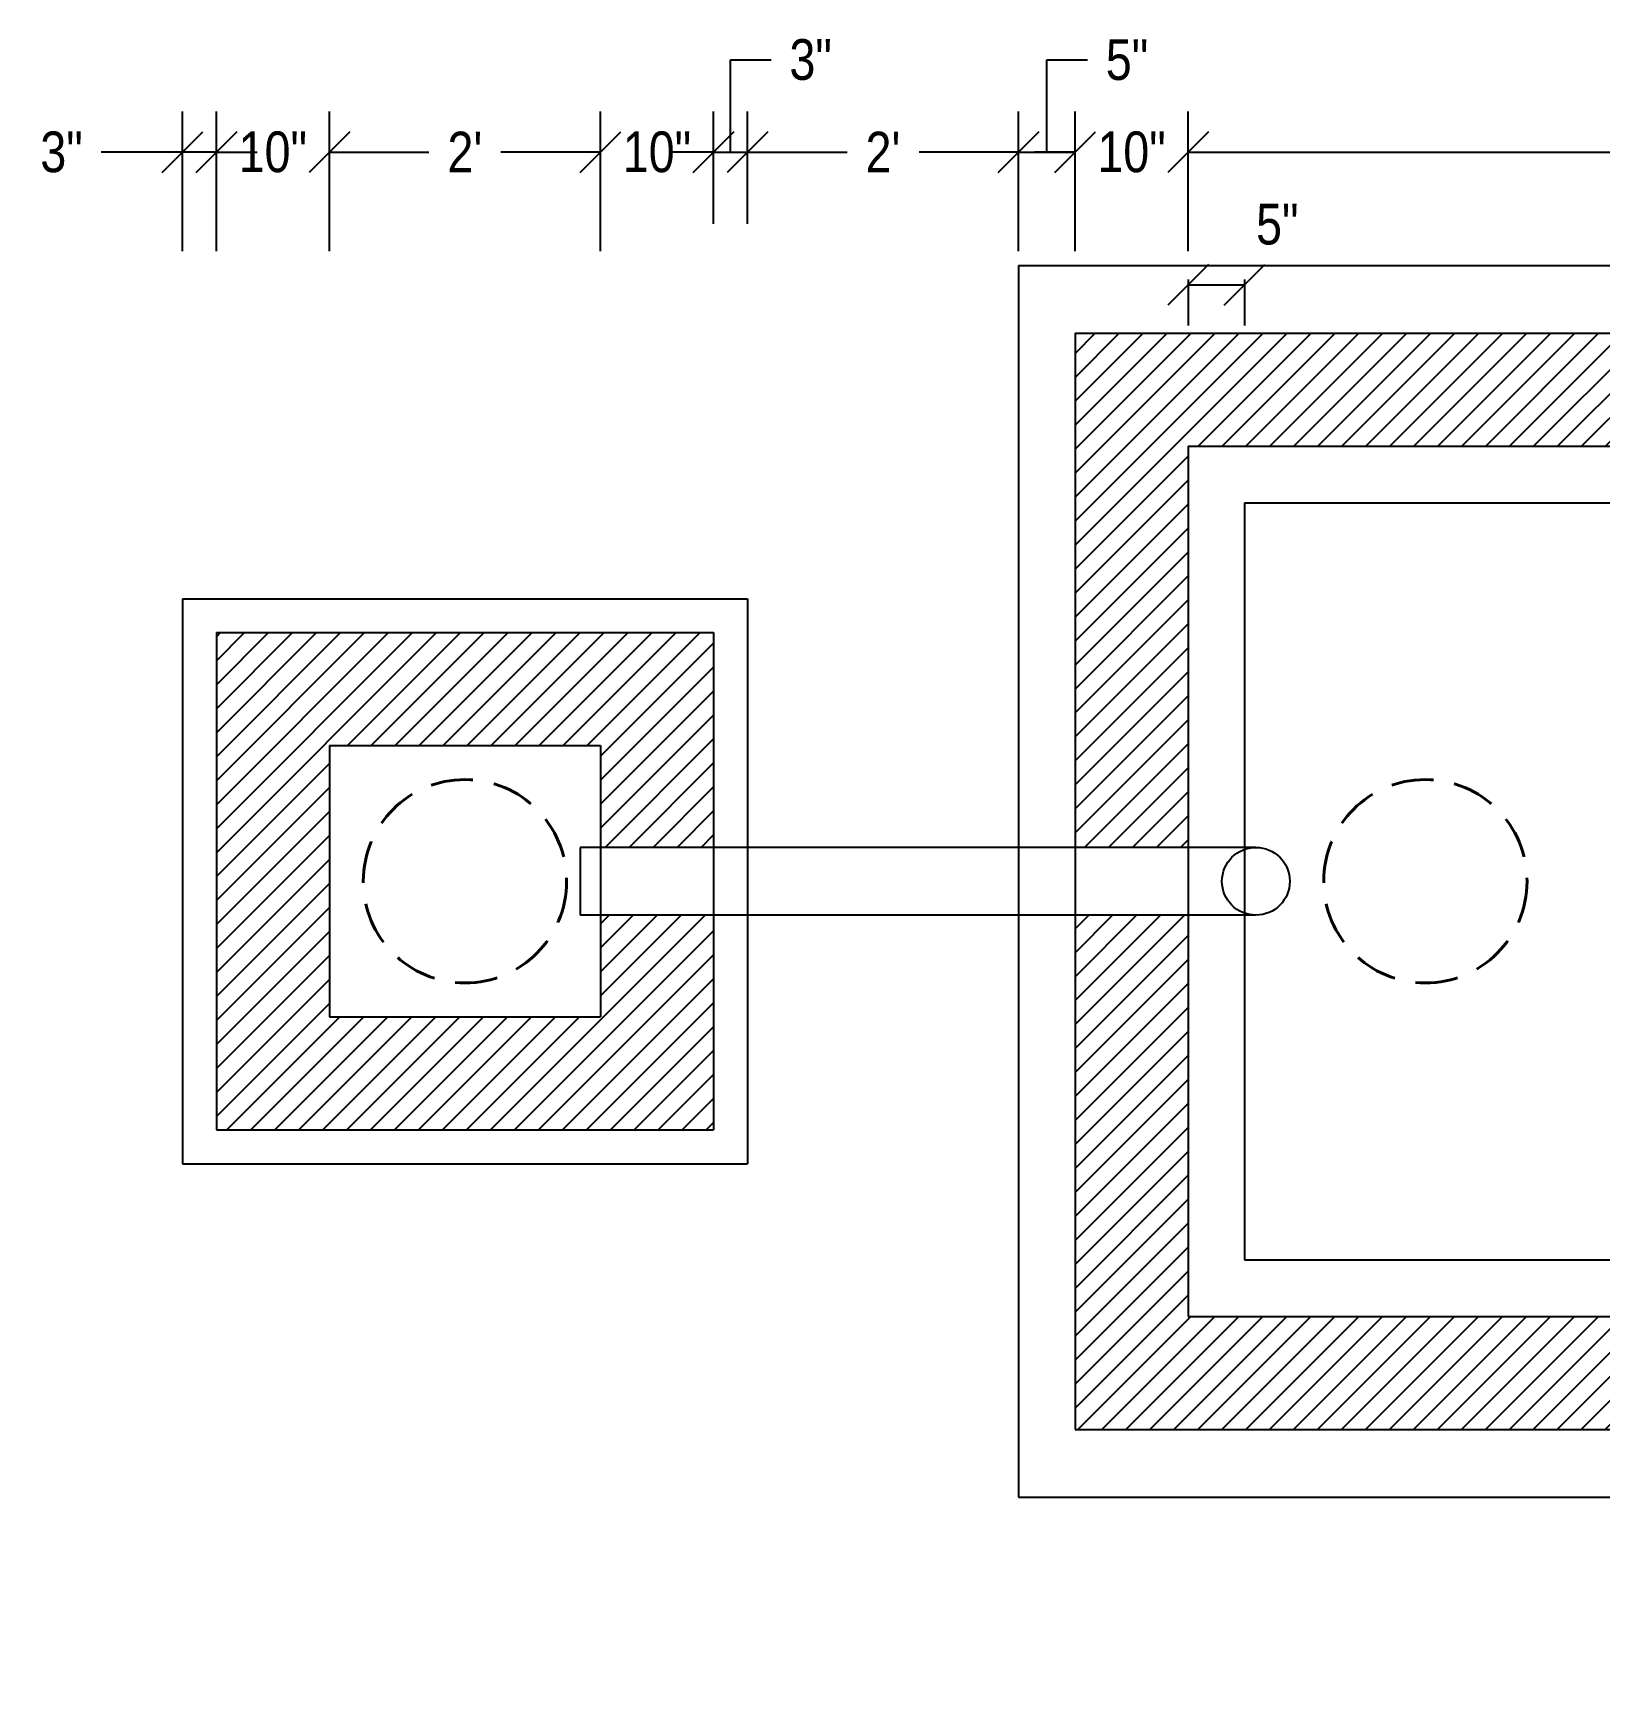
# Model space of a CAD drawing. Header units: inches. Extents: x 2738 to 3098, y 1543 to 1887.
# Drawn here: x 2738.2 to 2876.8, y 1740.9 to 1887.2 of the extents above; entities that cross this region are included whole.
import ezdxf

# ---------------------------------------------------------------- set-up
doc = ezdxf.new("R2010")
doc.units = ezdxf.units.IN
doc.header["$LTSCALE"] = 15
doc.header["$MEASUREMENT"] = 0
doc.linetypes.add('HIDDEN', pattern=[0.375, 0.25, -0.125])
doc.layers.add('Cover', color=94, linetype='HIDDEN', lineweight=40)
for name, color, linetype in [('Dim', 7, 'Continuous'), ('Ins.pit', 1, 'Continuous'), ('Pipe', 6, 'Continuous'), ('Sep. Tank', 5, 'Continuous')]:
    doc.layers.add(name, color=color, linetype=linetype)
doc.styles.add('AR_Arial Narrow', font='ARIALN.TTF')
doc.dimstyles.new('AR_1.0_', dxfattribs={"dimscale": 20, "dimtxt": 0.18, "dimasz": 0.18, "dimexe": 0.18, "dimexo": 0.0625, "dimgap": 0.09, "dimtad": 0, "dimtih": 1, "dimtoh": 1, "dimdec": 4, "dimzin": 0, "dimdsep": 46, "dimlunit": 4, "dimtxsty": 'AR_Arial Narrow', "dimblk": 'OBLIQUE', "dimcen": 0.09, "dimadec": 0, "dimazin": 0, "dimtfac": 1, "dimtdec": 4, "dimtofl": 0, "dimtmove": 0, "dimatfit": 3, "dimfxl": 1, "dimtolj": 1, "dimtzin": 0, "dimarcsym": 0})

# ---------------------------------------------------------------- blocks, each defined once
blk = doc.blocks.new('_Oblique')
at = {"color": 0, "linetype": 'ByBlock', "lineweight": -2}
blk.add_line((-0.5, -0.5), (0.5, 0.5), dxfattribs=at)
blk = doc.blocks.new('*D16')
at = {"layer": 'Defpoints', "color": 0, "transparency": 16777216}
for p in [(2754.38, 1876.63), (2751.38, 1866.61), (2754.38, 1866.61)]:
    blk.add_point(p, dxfattribs=at)
at = {"layer": 'Dim', "color": 0, "lineweight": -2, "transparency": 16777216}
for p, q in [((2751.38, 1867.86), (2751.38, 1880.23)), ((2754.38, 1867.86), (2754.38, 1880.23)), ((2751.38, 1876.63), (2744.18, 1876.63)), ((2754.38, 1876.63), (2757.98, 1876.63))]:
    blk.add_line(p, q, dxfattribs=at)
at = {"layer": 'Dim', "color": 0, "lineweight": -2, "transparency": 16777216, "xscale": 3.6, "yscale": 3.6, "zscale": 3.6}
blk.add_blockref('_Oblique', (2751.38, 1876.63), dxfattribs=at)
at = {"layer": 'Dim', "color": 0, "lineweight": -2, "transparency": 16777216, "xscale": 3.6, "yscale": 3.6, "zscale": 3.6, "rotation": 180}
blk.add_blockref('_Oblique', (2754.38, 1876.63), dxfattribs=at)
at = {"layer": 'Dim', "color": 0, "transparency": 16777216, "insert": (2740.68, 1876.63), "char_height": 3.6, "attachment_point": 5, "style": 'AR_Arial Narrow'}
blk.add_mtext('\\A1;3"', dxfattribs=at)
blk = doc.blocks.new('*D17')
at = {"layer": 'Defpoints', "color": 0, "transparency": 16777216}
for p in [(2764.38, 1876.63), (2754.38, 1866.61), (2764.38, 1866.61)]:
    blk.add_point(p, dxfattribs=at)
at = {"layer": 'Dim', "color": 0, "lineweight": -2, "transparency": 16777216}
for p, q in [((2754.38, 1867.86), (2754.38, 1880.23)), ((2764.38, 1867.86), (2764.38, 1880.23)), ((2754.38, 1876.63), (2750.78, 1876.63)), ((2764.38, 1876.63), (2767.98, 1876.63))]:
    blk.add_line(p, q, dxfattribs=at)
at = {"layer": 'Dim', "color": 0, "lineweight": -2, "transparency": 16777216, "xscale": 3.6, "yscale": 3.6, "zscale": 3.6}
blk.add_blockref('_Oblique', (2754.38, 1876.63), dxfattribs=at)
at = {"layer": 'Dim', "color": 0, "lineweight": -2, "transparency": 16777216, "xscale": 3.6, "yscale": 3.6, "zscale": 3.6, "rotation": 180}
blk.add_blockref('_Oblique', (2764.38, 1876.63), dxfattribs=at)
at = {"layer": 'Dim', "color": 0, "transparency": 16777216, "insert": (2759.38, 1876.63), "char_height": 3.6, "attachment_point": 5, "style": 'AR_Arial Narrow'}
blk.add_mtext('\\A1;10"', dxfattribs=at)
blk = doc.blocks.new('*D18')
at = {"layer": 'Defpoints', "color": 0, "transparency": 16777216}
for p in [(2788.38, 1876.63), (2764.38, 1866.61), (2788.38, 1866.61)]:
    blk.add_point(p, dxfattribs=at)
at = {"layer": 'Dim', "color": 0, "lineweight": -2, "transparency": 16777216}
for p, q in [((2764.38, 1867.86), (2764.38, 1880.23)), ((2788.38, 1867.86), (2788.38, 1880.23)), ((2764.38, 1876.63), (2773.2, 1876.63)), ((2788.38, 1876.63), (2779.57, 1876.63))]:
    blk.add_line(p, q, dxfattribs=at)
at = {"layer": 'Dim', "color": 0, "lineweight": -2, "transparency": 16777216, "xscale": 3.6, "yscale": 3.6, "zscale": 3.6, "rotation": 180}
blk.add_blockref('_Oblique', (2764.38, 1876.63), dxfattribs=at)
at = {"layer": 'Dim', "color": 0, "lineweight": -2, "transparency": 16777216, "xscale": 3.6, "yscale": 3.6, "zscale": 3.6}
blk.add_blockref('_Oblique', (2788.38, 1876.63), dxfattribs=at)
at = {"layer": 'Dim', "color": 0, "transparency": 16777216, "insert": (2776.38, 1876.63), "char_height": 3.6, "attachment_point": 5, "style": 'AR_Arial Narrow'}
blk.add_mtext("\\A1;2'", dxfattribs=at)
blk = doc.blocks.new('*D19')
at = {"layer": 'Defpoints', "color": 0, "transparency": 16777216}
for p in [(2798.38, 1876.63), (2798.38, 1869.03), (2788.38, 1866.61)]:
    blk.add_point(p, dxfattribs=at)
at = {"layer": 'Dim', "color": 0, "lineweight": -2, "transparency": 16777216}
for p, q in [((2788.38, 1867.86), (2788.38, 1880.23)), ((2798.38, 1870.28), (2798.38, 1880.23)), ((2788.38, 1876.63), (2784.78, 1876.63)), ((2798.38, 1876.63), (2801.98, 1876.63))]:
    blk.add_line(p, q, dxfattribs=at)
at = {"layer": 'Dim', "color": 0, "lineweight": -2, "transparency": 16777216, "xscale": 3.6, "yscale": 3.6, "zscale": 3.6}
blk.add_blockref('_Oblique', (2788.38, 1876.63), dxfattribs=at)
at = {"layer": 'Dim', "color": 0, "lineweight": -2, "transparency": 16777216, "xscale": 3.6, "yscale": 3.6, "zscale": 3.6, "rotation": 180}
blk.add_blockref('_Oblique', (2798.38, 1876.63), dxfattribs=at)
at = {"layer": 'Dim', "color": 0, "transparency": 16777216, "insert": (2793.38, 1876.63), "char_height": 3.6, "attachment_point": 5, "style": 'AR_Arial Narrow'}
blk.add_mtext('\\A1;10"', dxfattribs=at)
blk = doc.blocks.new('*D20')
at = {"layer": 'Defpoints', "color": 0, "transparency": 16777216}
for p in [(2801.38, 1876.63), (2798.38, 1869.03), (2801.38, 1869.03)]:
    blk.add_point(p, dxfattribs=at)
at = {"layer": 'Dim', "color": 0, "lineweight": -2, "transparency": 16777216}
for p, q in [((2799.88, 1876.63), (2799.88, 1884.8)), ((2799.88, 1884.8), (2803.48, 1884.8)), ((2798.38, 1870.28), (2798.38, 1880.23)), ((2801.38, 1870.28), (2801.38, 1880.23)), ((2798.38, 1876.63), (2794.78, 1876.63)), ((2798.38, 1876.63), (2801.38, 1876.63)), ((2801.38, 1876.63), (2804.98, 1876.63))]:
    blk.add_line(p, q, dxfattribs=at)
at = {"layer": 'Dim', "color": 0, "lineweight": -2, "transparency": 16777216, "xscale": 3.6, "yscale": 3.6, "zscale": 3.6}
blk.add_blockref('_Oblique', (2798.38, 1876.63), dxfattribs=at)
at = {"layer": 'Dim', "color": 0, "lineweight": -2, "transparency": 16777216, "xscale": 3.6, "yscale": 3.6, "zscale": 3.6, "rotation": 180}
blk.add_blockref('_Oblique', (2801.38, 1876.63), dxfattribs=at)
at = {"layer": 'Dim', "color": 0, "transparency": 16777216, "insert": (2806.98, 1884.8), "char_height": 3.6, "attachment_point": 5, "style": 'AR_Arial Narrow'}
blk.add_mtext('\\A1;3"', dxfattribs=at)
blk = doc.blocks.new('*D21')
at = {"layer": 'Defpoints', "color": 0, "transparency": 16777216}
for p in [(2825.38, 1876.63), (2801.38, 1869.03), (2825.38, 1866.61)]:
    blk.add_point(p, dxfattribs=at)
at = {"layer": 'Dim', "color": 0, "lineweight": -2, "transparency": 16777216}
for p, q in [((2801.38, 1870.28), (2801.38, 1880.23)), ((2825.38, 1867.86), (2825.38, 1880.23)), ((2801.38, 1876.63), (2810.2, 1876.63)), ((2825.38, 1876.63), (2816.57, 1876.63))]:
    blk.add_line(p, q, dxfattribs=at)
at = {"layer": 'Dim', "color": 0, "lineweight": -2, "transparency": 16777216, "xscale": 3.6, "yscale": 3.6, "zscale": 3.6, "rotation": 180}
blk.add_blockref('_Oblique', (2801.38, 1876.63), dxfattribs=at)
at = {"layer": 'Dim', "color": 0, "lineweight": -2, "transparency": 16777216, "xscale": 3.6, "yscale": 3.6, "zscale": 3.6}
blk.add_blockref('_Oblique', (2825.38, 1876.63), dxfattribs=at)
at = {"layer": 'Dim', "color": 0, "transparency": 16777216, "insert": (2813.38, 1876.63), "char_height": 3.6, "attachment_point": 5, "style": 'AR_Arial Narrow'}
blk.add_mtext("\\A1;2'", dxfattribs=at)
blk = doc.blocks.new('*D22')
at = {"layer": 'Defpoints', "color": 0, "transparency": 16777216}
for p in [(2830.38, 1876.63), (2825.38, 1866.61), (2830.38, 1866.61)]:
    blk.add_point(p, dxfattribs=at)
at = {"layer": 'Dim', "color": 0, "lineweight": -2, "transparency": 16777216}
for p, q in [((2827.88, 1876.63), (2827.88, 1884.79)), ((2827.88, 1884.79), (2831.48, 1884.79)), ((2825.38, 1867.86), (2825.38, 1880.23)), ((2830.38, 1867.86), (2830.38, 1880.23)), ((2825.38, 1876.63), (2830.38, 1876.63))]:
    blk.add_line(p, q, dxfattribs=at)
at = {"layer": 'Dim', "color": 0, "lineweight": -2, "transparency": 16777216, "xscale": 3.6, "yscale": 3.6, "zscale": 3.6, "rotation": 180}
blk.add_blockref('_Oblique', (2825.38, 1876.63), dxfattribs=at)
at = {"layer": 'Dim', "color": 0, "lineweight": -2, "transparency": 16777216, "xscale": 3.6, "yscale": 3.6, "zscale": 3.6}
blk.add_blockref('_Oblique', (2830.38, 1876.63), dxfattribs=at)
at = {"layer": 'Dim', "color": 0, "transparency": 16777216, "insert": (2834.98, 1884.79), "char_height": 3.6, "attachment_point": 5, "style": 'AR_Arial Narrow'}
blk.add_mtext('\\A1;5"', dxfattribs=at)
blk = doc.blocks.new('*D23')
at = {"layer": 'Defpoints', "color": 0, "transparency": 16777216}
for p in [(2840.38, 1876.63), (2830.38, 1866.61), (2840.38, 1866.61)]:
    blk.add_point(p, dxfattribs=at)
at = {"layer": 'Dim', "color": 0, "lineweight": -2, "transparency": 16777216}
for p, q in [((2830.38, 1867.86), (2830.38, 1880.23)), ((2840.38, 1867.86), (2840.38, 1880.23)), ((2830.38, 1876.63), (2826.78, 1876.63)), ((2840.38, 1876.63), (2843.98, 1876.63))]:
    blk.add_line(p, q, dxfattribs=at)
at = {"layer": 'Dim', "color": 0, "lineweight": -2, "transparency": 16777216, "xscale": 3.6, "yscale": 3.6, "zscale": 3.6}
blk.add_blockref('_Oblique', (2830.38, 1876.63), dxfattribs=at)
at = {"layer": 'Dim', "color": 0, "lineweight": -2, "transparency": 16777216, "xscale": 3.6, "yscale": 3.6, "zscale": 3.6, "rotation": 180}
blk.add_blockref('_Oblique', (2840.38, 1876.63), dxfattribs=at)
at = {"layer": 'Dim', "color": 0, "transparency": 16777216, "insert": (2835.38, 1876.63), "char_height": 3.6, "attachment_point": 5, "style": 'AR_Arial Narrow'}
blk.add_mtext('\\A1;10"', dxfattribs=at)
blk = doc.blocks.new('*D24')
at = {"layer": 'Defpoints', "color": 0, "transparency": 16777216}
for p in [(2840.38, 1866.61), (2845.38, 1866.61), (2845.38, 1864.88)]:
    blk.add_point(p, dxfattribs=at)
at = {"layer": 'Dim', "color": 0, "lineweight": -2, "transparency": 16777216}
for p, q in [((2840.38, 1865.36), (2840.38, 1861.28)), ((2840.38, 1864.88), (2845.38, 1864.88)), ((2845.38, 1865.36), (2845.38, 1861.28))]:
    blk.add_line(p, q, dxfattribs=at)
at = {"layer": 'Dim', "color": 0, "lineweight": -2, "transparency": 16777216, "xscale": 3.6, "yscale": 3.6, "zscale": 3.6, "rotation": 180}
blk.add_blockref('_Oblique', (2840.38, 1864.88), dxfattribs=at)
at = {"layer": 'Dim', "color": 0, "lineweight": -2, "transparency": 16777216, "xscale": 3.6, "yscale": 3.6, "zscale": 3.6}
blk.add_blockref('_Oblique', (2845.38, 1864.88), dxfattribs=at)
at = {"layer": 'Dim', "color": 0, "transparency": 16777216, "insert": (2848.28, 1870.23), "char_height": 3.6, "attachment_point": 5, "style": 'AR_Arial Narrow'}
blk.add_mtext('\\A1;5"', dxfattribs=at)
blk = doc.blocks.new('*D25')
at = {"layer": 'Defpoints', "color": 0, "transparency": 16777216}
for p in [(2936.38, 1876.63), (2840.38, 1866.61), (2936.38, 1866.61)]:
    blk.add_point(p, dxfattribs=at)
at = {"layer": 'Dim', "color": 0, "lineweight": -2, "transparency": 16777216}
for p, q in [((2840.38, 1867.86), (2840.38, 1880.23)), ((2936.38, 1867.86), (2936.38, 1880.23)), ((2840.38, 1876.63), (2885.23, 1876.63)), ((2936.38, 1876.63), (2891.54, 1876.63))]:
    blk.add_line(p, q, dxfattribs=at)
at = {"layer": 'Dim', "color": 0, "lineweight": -2, "transparency": 16777216, "xscale": 3.6, "yscale": 3.6, "zscale": 3.6, "rotation": 180}
blk.add_blockref('_Oblique', (2840.38, 1876.63), dxfattribs=at)
at = {"layer": 'Dim', "color": 0, "lineweight": -2, "transparency": 16777216, "xscale": 3.6, "yscale": 3.6, "zscale": 3.6}
blk.add_blockref('_Oblique', (2936.38, 1876.63), dxfattribs=at)
at = {"layer": 'Dim', "color": 0, "transparency": 16777216, "insert": (2888.38, 1876.63), "char_height": 3.6, "attachment_point": 5, "style": 'AR_Arial Narrow'}
blk.add_mtext("\\A1;8'", dxfattribs=at)

msp = doc.modelspace()

# ---------------------------------------------------------------- hatches: boundary and pattern name
at = {"layer": 'Dim'}
h = msp.add_hatch(dxfattribs=at)
h.set_pattern_fill('ANSI31', color=256, scale=12)
h.paths.add_polyline_path([(2798.38335, 1834.10842), (2754.38335, 1834.10842), (2754.38335, 1790.10842), (2798.38335, 1790.10842), (2798.38335, 1809.10842), (2788.38335, 1809.10842), (2788.38335, 1800.10842), (2764.38335, 1800.10842), (2764.38335, 1824.10842), (2788.38335, 1824.10842), (2788.38335, 1815.10842), (2798.38335, 1815.10842)])
h.paths.add_polyline_path([(2840.38335, 1850.60842), (2936.38335, 1850.60842), (2936.38335, 1833.60842), (2941.38335, 1833.60842), (2941.38335, 1850.60842), (3001.38335, 1850.60842), (3001.38335, 1815.10842), (3011.38335, 1815.10842), (3011.38335, 1860.60842), (2830.38335, 1860.60842), (2830.38335, 1815.10842), (2840.38335, 1815.10842)])
h.paths.add_polyline_path([(2840.38335, 1809.10842), (2830.38335, 1809.10842), (2830.38335, 1763.60842), (3011.38335, 1763.60842), (3011.38335, 1809.10842), (3001.38335, 1809.10842), (3001.38335, 1773.60842), (2941.38335, 1773.60842), (2941.38335, 1785.60842), (2936.38335, 1785.60842), (2936.38335, 1773.60842), (2840.38335, 1773.60842)])
h.paths.add_polyline_path([(2840.38335, 1683.9922), (2830.38335, 1683.9922), (2830.38335, 1659.9922), (2840.38335, 1659.9922)])
h.paths.add_polyline_path([(2845.38335, 1633.9922), (2840.38335, 1633.9922), (2840.38335, 1653.9922), (2830.38335, 1653.9922), (2830.38335, 1597.9922), (2845.38335, 1597.9922)])
h.paths.add_polyline_path([(3012.38335, 1647.9922), (3002.38335, 1647.9922), (3002.38335, 1633.9922), (2997.38335, 1633.9922), (2997.38335, 1597.9922), (3012.38335, 1597.9922)])
h.paths.add_polyline_path([(3012.38335, 1683.9922), (3002.38335, 1683.9922), (3002.38335, 1653.9922), (3012.38335, 1653.9922)])
h.paths.add_polyline_path([(2941.38335, 1681.7006), (2936.38335, 1681.7006), (2936.38335, 1653.9922), (2941.38335, 1653.9922)])
h.paths.add_polyline_path([(2941.38335, 1653.9922), (2936.38335, 1653.9922), (2936.38335, 1639.9922), (2941.38335, 1639.9922)])
h.paths.add_polyline_path([(2941.38335, 1633.9922), (2936.38335, 1633.9922), (2936.38335, 1597.9922), (2941.38335, 1597.9922)])
h.paths.add_polyline_path([(2941.38335, 1825.60842), (2936.38335, 1825.60842), (2936.38335, 1813.60842), (2941.38335, 1813.60842)])
h.paths.add_polyline_path([(2941.38335, 1805.60842), (2936.38335, 1805.60842), (2936.38335, 1793.60842), (2941.38335, 1793.60842)], flags=17)

# ---------------------------------------------------------------- linework, layer by layer
at = {"layer": 'Cover'}
msp.add_line((2852.38335, 1812.10842), (2852.38335, 1812.10842), dxfattribs=at)
for centre in [(2776.38335, 1812.10842), (2861.38335, 1812.10842)]:
    msp.add_circle(centre, 9, dxfattribs=at)
at = {"layer": 'Ins.pit'}
for p, q in [((2751.38335, 1837.10842), (2801.38335, 1837.10842)), ((2751.38335, 1837.10842), (2751.38335, 1787.10842)), ((2801.38335, 1837.10842), (2801.38335, 1787.10842)), ((2754.38335, 1834.10842), (2798.38335, 1834.10842)), ((2754.38335, 1834.10842), (2754.38335, 1790.10842)), ((2798.38335, 1834.10842), (2798.38335, 1790.10842)), ((2764.38335, 1824.10842), (2788.38335, 1824.10842)), ((2764.38335, 1824.10842), (2764.38335, 1800.10842)), ((2788.38335, 1824.10842), (2788.38335, 1800.10842)), ((2764.38335, 1800.10842), (2788.38335, 1800.10842)), ((2754.38335, 1790.10842), (2798.38335, 1790.10842)), ((2751.38335, 1787.10842), (2801.38335, 1787.10842))]:
    msp.add_line(p, q, dxfattribs=at)
at = {"layer": 'Pipe'}
for p, q in [((2846.38335, 1815.10842), (2786.58942, 1815.10842)), ((2786.58942, 1815.10842), (2786.58942, 1809.10842)), ((2846.38335, 1809.10842), (2786.58942, 1809.10842))]:
    msp.add_line(p, q, dxfattribs=at)
msp.add_circle((2846.38335, 1812.10842), 3, dxfattribs=at)
at = {"layer": 'Sep. Tank'}
for p, q in [((2825.38335, 1866.60842), (3017.38335, 1866.60842)), ((2825.38335, 1866.60842), (2825.38335, 1757.60842)), ((2830.38335, 1860.60842), (3011.38335, 1860.60842)), ((2830.38335, 1860.60842), (2830.38335, 1763.60842)), ((2840.38335, 1850.60842), (2936.38335, 1850.60842)), ((2840.38335, 1850.60842), (2840.38335, 1773.60842)), ((2845.38335, 1845.60842), (2936.38335, 1845.60842)), ((2845.38335, 1845.60842), (2845.38335, 1778.60842)), ((2845.38335, 1778.60842), (2936.38335, 1778.60842)), ((2840.38335, 1773.60842), (2936.38335, 1773.60842)), ((2830.38335, 1763.60842), (3011.38335, 1763.60842)), ((2825.38335, 1757.60842), (3017.38335, 1757.60842))]:
    msp.add_line(p, q, dxfattribs=at)

# ---------------------------------------------------------------- dimensions: what is measured, and where the dimension line sits
at = {"layer": 'Dim'}
for base, p1, p2, picture, middle in [((2801.38335, 1876.62501), (2798.38335, 1869.02501), (2801.38335, 1869.02501), '*D20', (2805.28335, 1884.80113)), ((2830.38335, 1876.62501), (2825.38335, 1866.60842), (2830.38335, 1866.60842), '*D22', (2833.28335, 1884.7864)), ((2764.38335, 1876.62501), (2754.38335, 1866.60842), (2764.38335, 1866.60842), '*D17', (2759.38335, 1876.62501)), ((2788.38335, 1876.62501), (2764.38335, 1866.60842), (2788.38335, 1866.60842), '*D18', (2776.38335, 1876.62501)), ((2798.38335, 1876.62501), (2788.38335, 1866.60842), (2798.38335, 1869.02501), '*D19', (2793.38335, 1876.62501)), ((2825.38335, 1876.62501), (2801.38335, 1869.02501), (2825.38335, 1866.60842), '*D21', (2813.38335, 1876.62501)), ((2840.38335, 1876.62501), (2830.38335, 1866.60842), (2840.38335, 1866.60842), '*D23', (2835.38335, 1876.62501)), ((2936.38335, 1876.62501), (2840.38335, 1866.60842), (2936.38335, 1866.60842), '*D25', (2888.38335, 1876.62501))]:
    dim = msp.add_linear_dim(base=base, p1=p1, p2=p2, dimstyle='AR_1.0_', override={"dimtmove": 1}, dxfattribs=at)
    dim.commit()
    dim.dimension.update_dxf_attribs({"geometry": picture, "text_midpoint": middle})
dim = msp.add_linear_dim(base=(2754.38335, 1876.62501), p1=(2751.38335, 1866.60842), p2=(2754.38335, 1866.60842), dimstyle='AR_1.0_', dxfattribs=at)
dim.commit()
dim.dimension.update_dxf_attribs({"geometry": '*D16', "text_midpoint": (2740.68403, 1876.62501), "dimtype": 160})
dim = msp.add_linear_dim(base=(2845.38335, 1864.88339), p1=(2840.38335, 1866.60842), p2=(2845.38335, 1866.60842), dimstyle='AR_1.0_', override={"dimtmove": 1}, dxfattribs=at)
dim.commit()
dim.dimension.update_dxf_attribs({"geometry": '*D24', "text_midpoint": (2848.28335, 1870.22781), "dimtype": 160})

doc.saveas('drawing.dxf')
